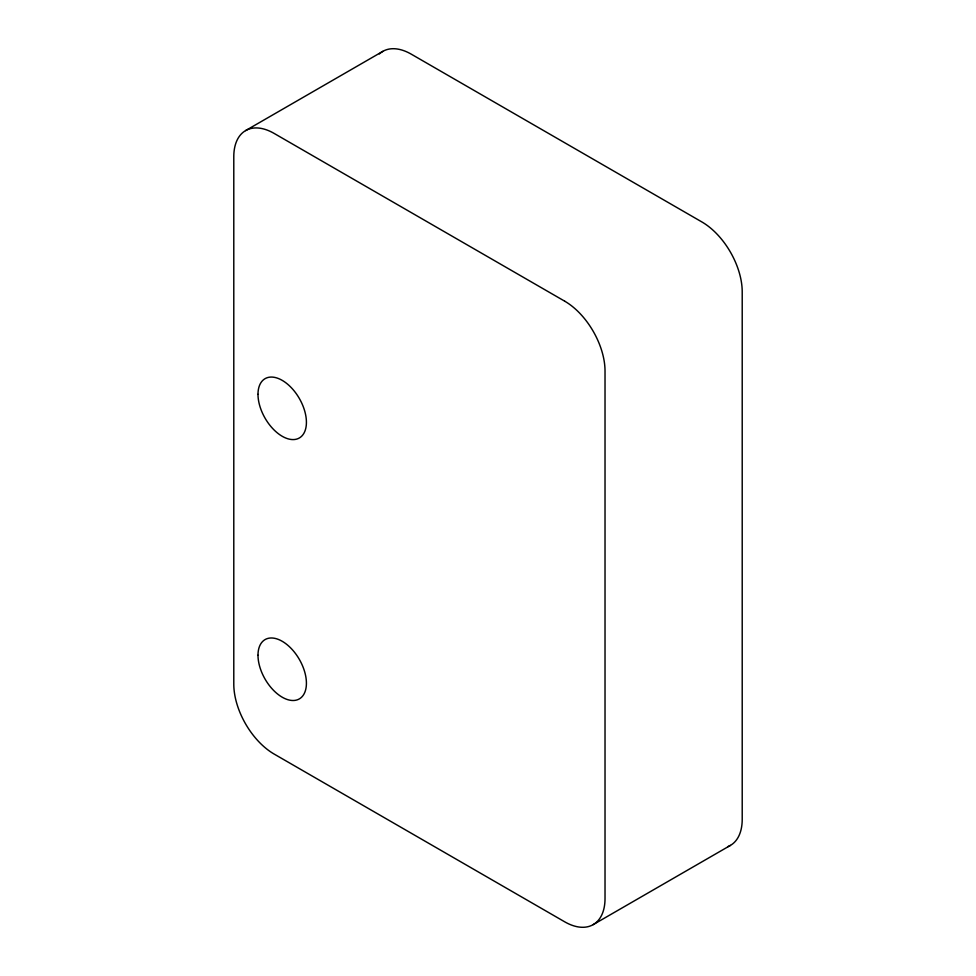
<?xml version="1.0" encoding="UTF-8"?>
<svg xmlns="http://www.w3.org/2000/svg" width="976" height="976" viewBox="0 0 976 976"><rect width="100%" height="100%" fill="white"/><g stroke="black" fill="none" stroke-linecap="round" stroke-linejoin="round"><path stroke-width="1.46" d="M245.598 130.589L382.799 51.374M593.201 924.626L730.402 845.411M379.322 53.948A57.072 32.952 60 0 1 411.335 54.205L701.866 221.942A57.072 32.952 60 0 1 742.211 291.836L742.211 819.291A57.072 32.952 60 0 1 727.815 846.656M564.665 301.157L274.134 133.419A57.072 32.952 60 0 0 233.789 156.709L233.789 684.164A57.072 32.952 60 0 0 274.134 754.058L564.665 921.795A57.072 32.952 60 0 0 605.022 898.493L605.022 371.051A57.072 32.952 60 0 0 564.665 301.157M257.993 394.341A34.245 19.764 60 0 0 294.313 439.529A34.245 19.764 60 0 0 294.313 391.108A34.245 19.764 60 0 0 257.993 394.341M257.993 655.274A34.245 19.764 60 0 0 294.313 700.451A34.245 19.764 60 0 0 294.313 652.029A34.245 19.764 60 0 0 257.993 655.274"/></g></svg>
